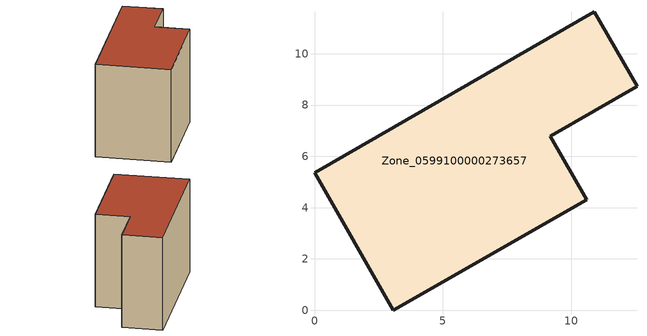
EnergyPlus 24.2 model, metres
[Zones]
Zone_0599100000273657
 floor ground (C_G): 0,5.37 10.91,11.64 12.57,8.73 9.19,6.79 10.61,4.31 3.07,0 z0
 wall outside (C_F): 3.07,0 10.61,4.31 9.19,6.79 12.57,8.73 10.91,11.64 0,5.37 3.07,0 z0:8.04
 roof outside (C_R): 10.91,11.64 0,5.37 3.07,0 10.61,4.31 9.19,6.79 12.57,8.73 z8.04
[BUILDING]
Pand.0599100000273657: North Axis=0; Terrain=City; Loads Convergence Tolerance Value=0.04; Temperature Convergence Tolerance Value=0.4; Solar Distribution=FullExterior; Maximum Number of Warmup Days=25; Minimum Number of Warmup Days=1
[Site:Location]
Rotterdam.The.Hague.AP_ZH_NLD Design_Conditions: Latitude=51.96; Longitude=4.45; Time Zone=1; Elevation=-4.5
[SITE:GROUNDTEMPERATURE:BUILDINGSURFACE]
18, 18, 18, 18, 18, 18, 18, 18, 18, 18, 18, 18
[MATERIAL] Thermal Absorptance=0.9; Solar Absorptance=0.7; Visible Absorptance=0.7
Name | Roughness | Thickness | Conductivity | Density | Specific Heat
G.TC.1975-1991 | MediumSmooth | 0.15 | 0.288461 | 540 | 1210
F.TC.1975-1991 | Rough | 0.3 | 0.230769 | 1920 | 840
R.TC.1975-1991 | MediumRough | 0.2 | 0.153846 | 1500 | 1000
[CONSTRUCTION]
C_G: G.TC.1975-1991
C_F: F.TC.1975-1991
C_R: R.TC.1975-1991
[ZONE]
Zone_0599100000273657: Type=1; Multiplier=1; Ceiling Height=Autocalculate; Volume=Autocalculate; Floor Area=autocalculate; Part of Total Floor Area=Yes
[ZONEINFILTRATION:DESIGNFLOWRATE]
Infil_Zone_0599100000273657: Zone or ZoneList or Space or SpaceList=Zone_0599100000273657; Schedule=AlwaysOn; Design Flow Rate Calculation Method=Flow/Area; Flow Rate per Floor Area=0.003; Constant Term Coefficient=1; Temperature Term Coefficient=0; Velocity Term Coefficient=0; Velocity Squared Term Coefficient=0
[HVACTEMPLATE:ZONE:IDEALLOADSAIRSYSTEM]
Zone_0599100000273657: Maximum Heating Supply Air Temperature=50; Minimum Cooling Supply Air Temperature=13; Maximum Heating Supply Air Humidity Ratio=0.0156; Minimum Cooling Supply Air Humidity Ratio=0.0077; Heating Limit=NoLimit; Cooling Limit=NoLimit; Dehumidification Control Type=ConstantSensibleHeatRatio; Cooling Sensible Heat Ratio=0.7; Dehumidification Setpoint=60; Humidification Control Type=None; Humidification Setpoint=30; Outdoor Air Method=None; Outdoor Air Flow Rate per Person=0.00944; Outdoor Air Flow Rate per Zone Floor Area=0; Outdoor Air Flow Rate per Zone=0; Demand Controlled Ventilation Type=None; Outdoor Air Economizer Type=NoEconomizer; Heat Recovery Type=None; Sensible Heat Recovery Effectiveness=0.7; Latent Heat Recovery Effectiveness=0.65
[ZONECONTROL:THERMOSTAT]
ThermostatControl_Zone_0599100000273657: Zone or ZoneList=Zone_0599100000273657; Control Type Schedule=DualSetpointControlType; Control 1=Thermostat_Zone_0599100000273657; Temperature Difference Between Cutout And Setpoint=0
[THERMOSTATSETPOINT:DUALSETPOINT]
Thermostat_Zone_0599100000273657: Heating Setpoint Temperature Schedule=HeatingSetpoint_Zone_0599100000273657; Cooling Setpoint Temperature Schedule=CoolingSetpoint_Zone_0599100000273657
[SCHEDULE:COMPACT]
HeatingSetpoint_Zone_0599100000273657: Through: 12/31, For: AllDays, Until: 24:00, 21
CoolingSetpoint_Zone_0599100000273657: Through: 12/31, For: AllDays, Until: 24:00, 24
DualSetpointControlType: Through: 12/31, For: AllDays, Until: 24:00, 4
AlwaysOn: Through: 12/31, For: AllDays, Until: 24:00, 1
